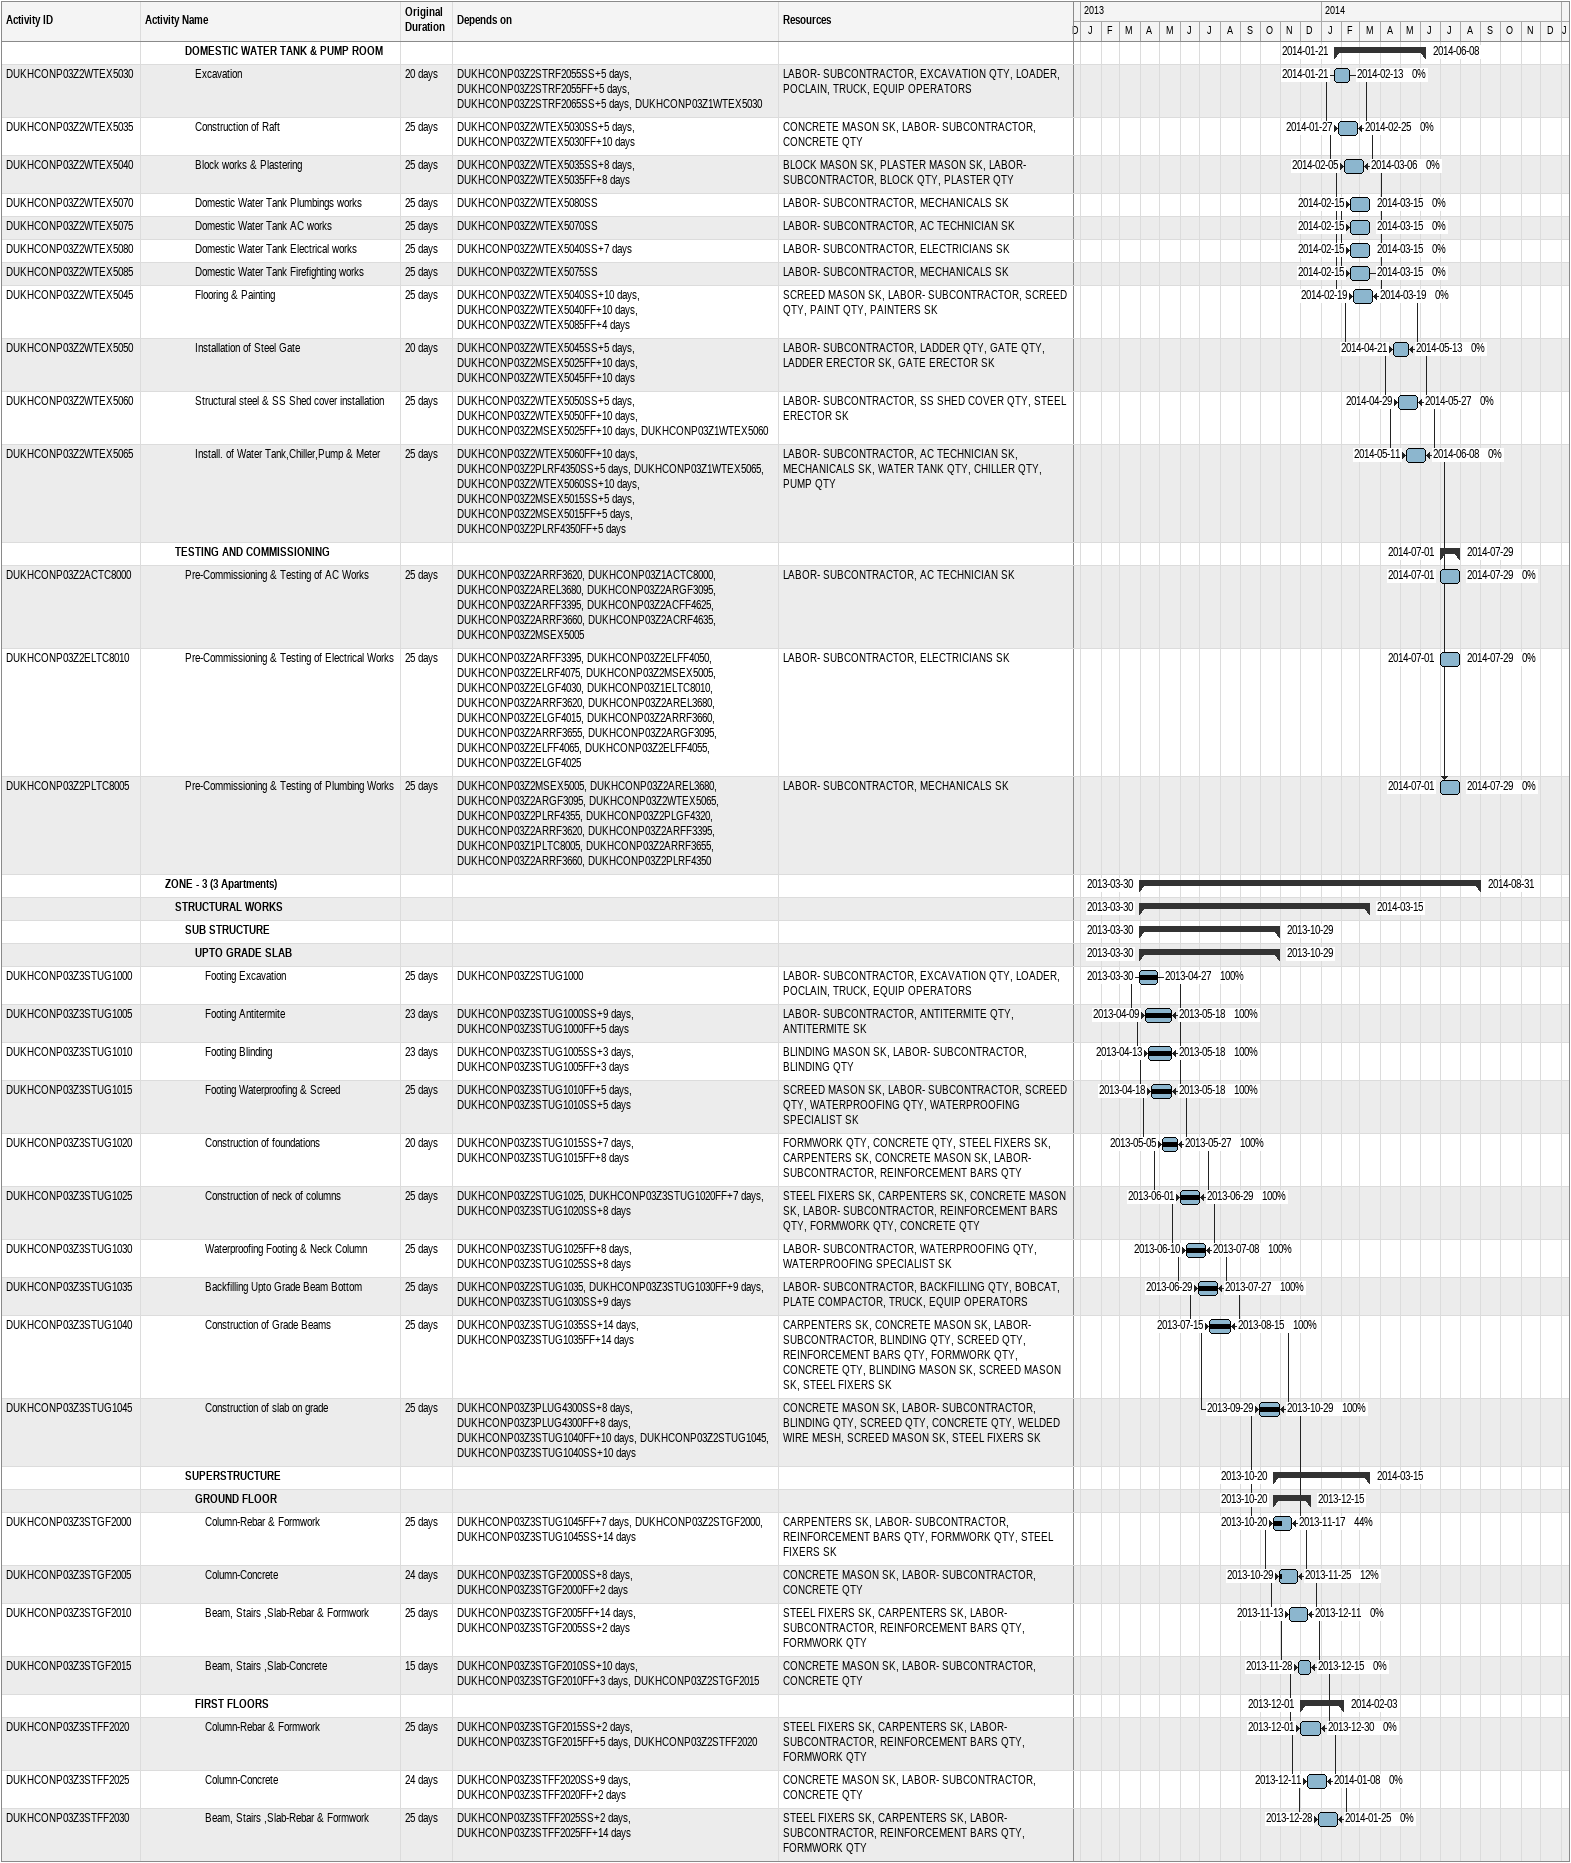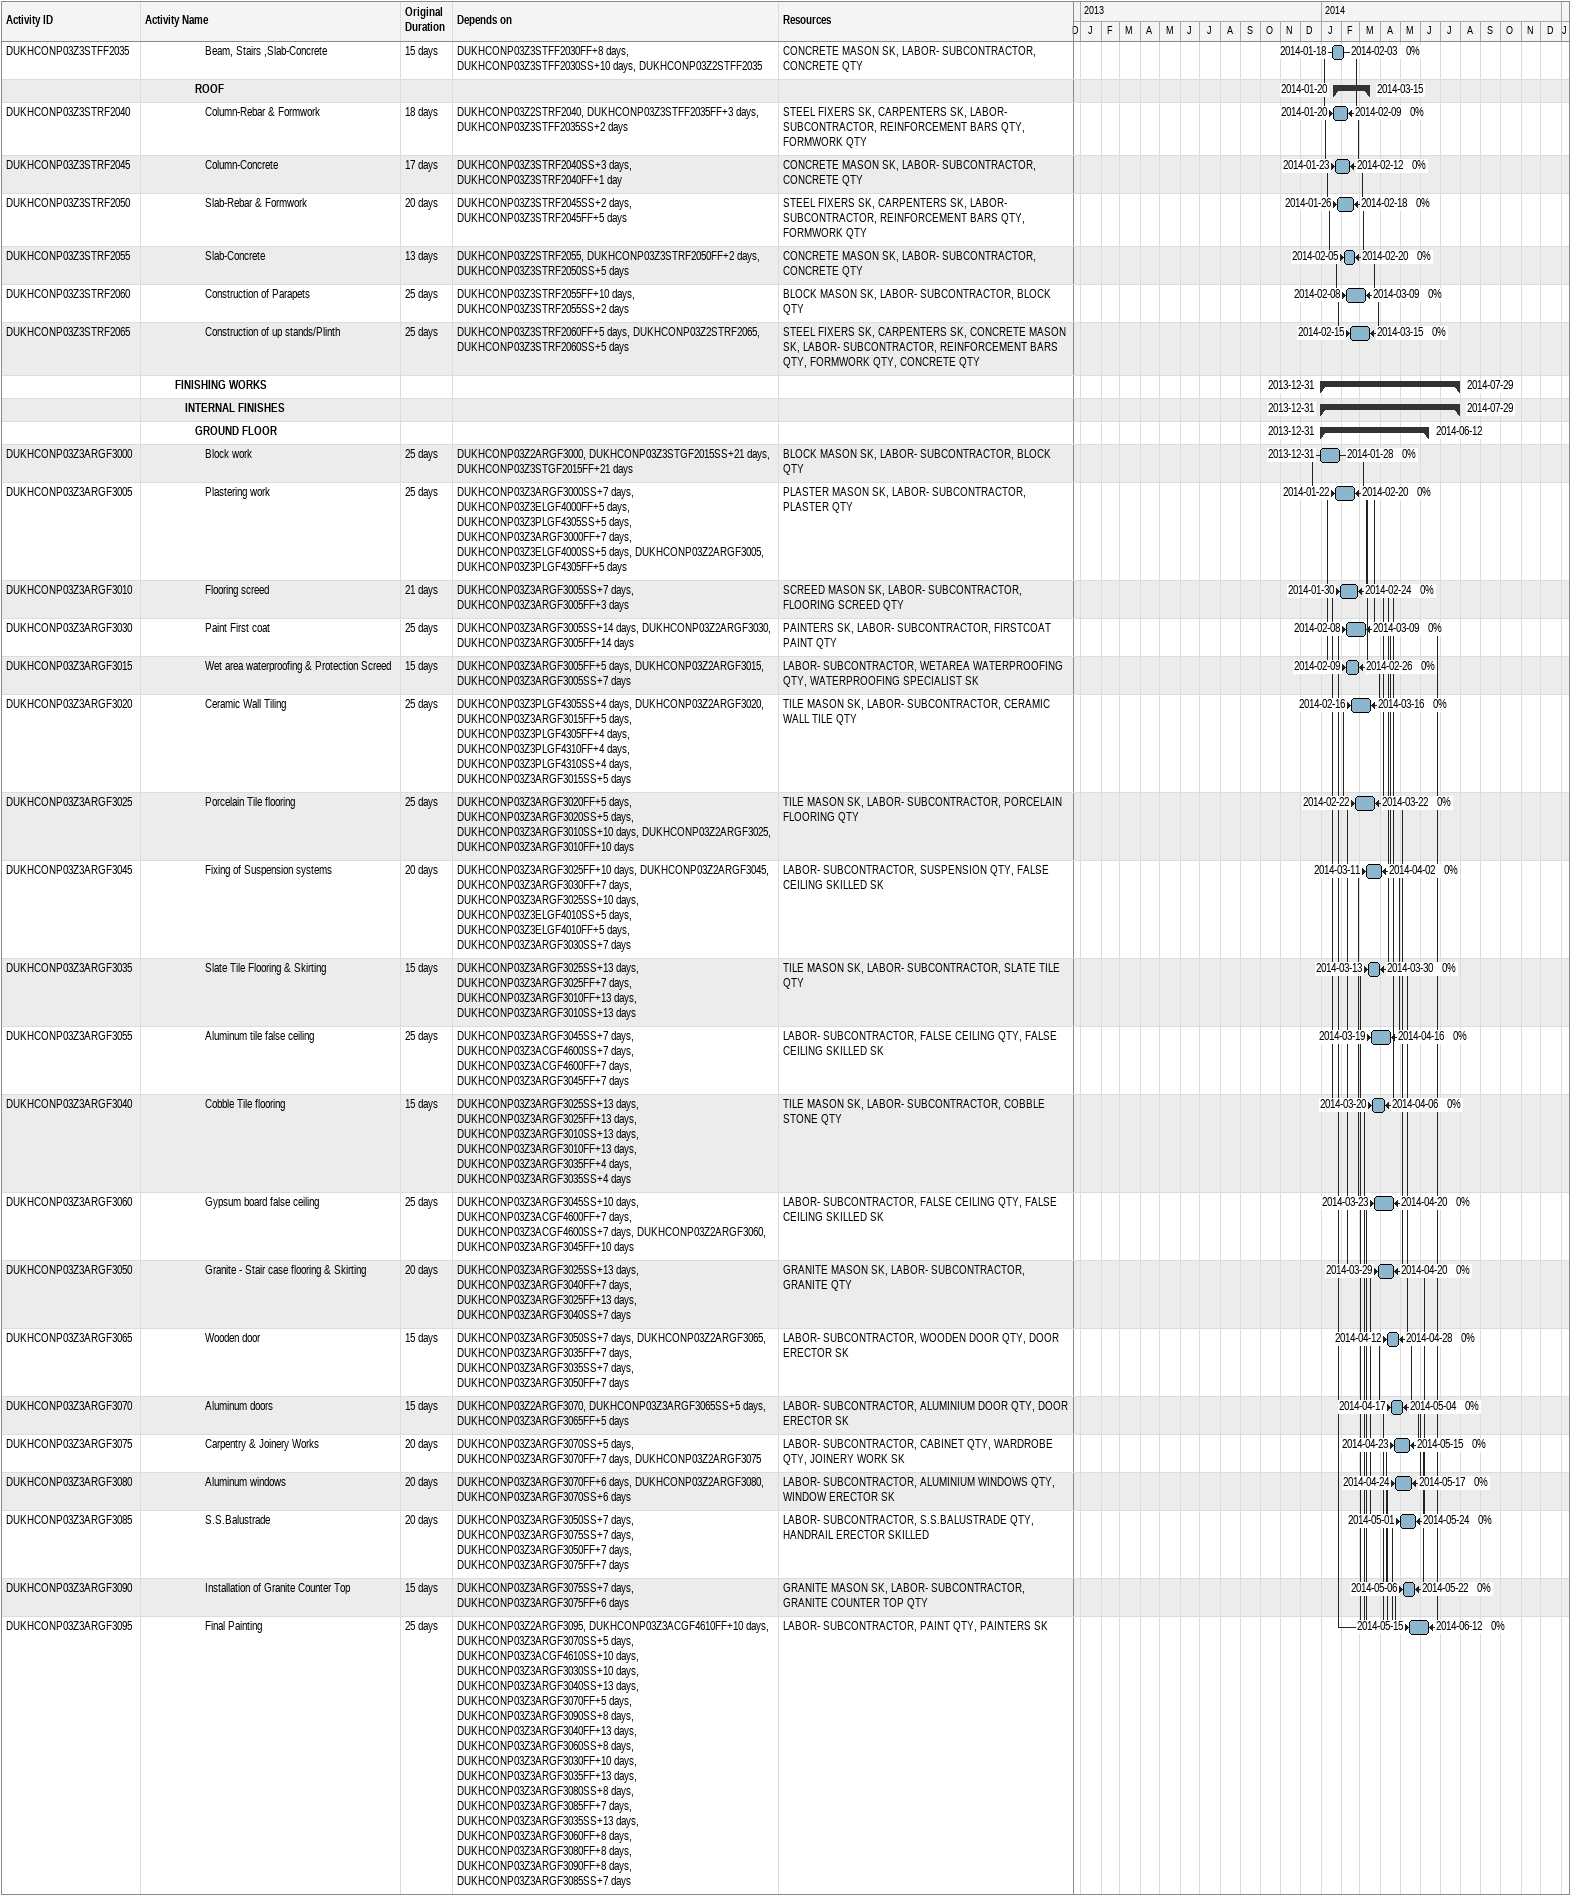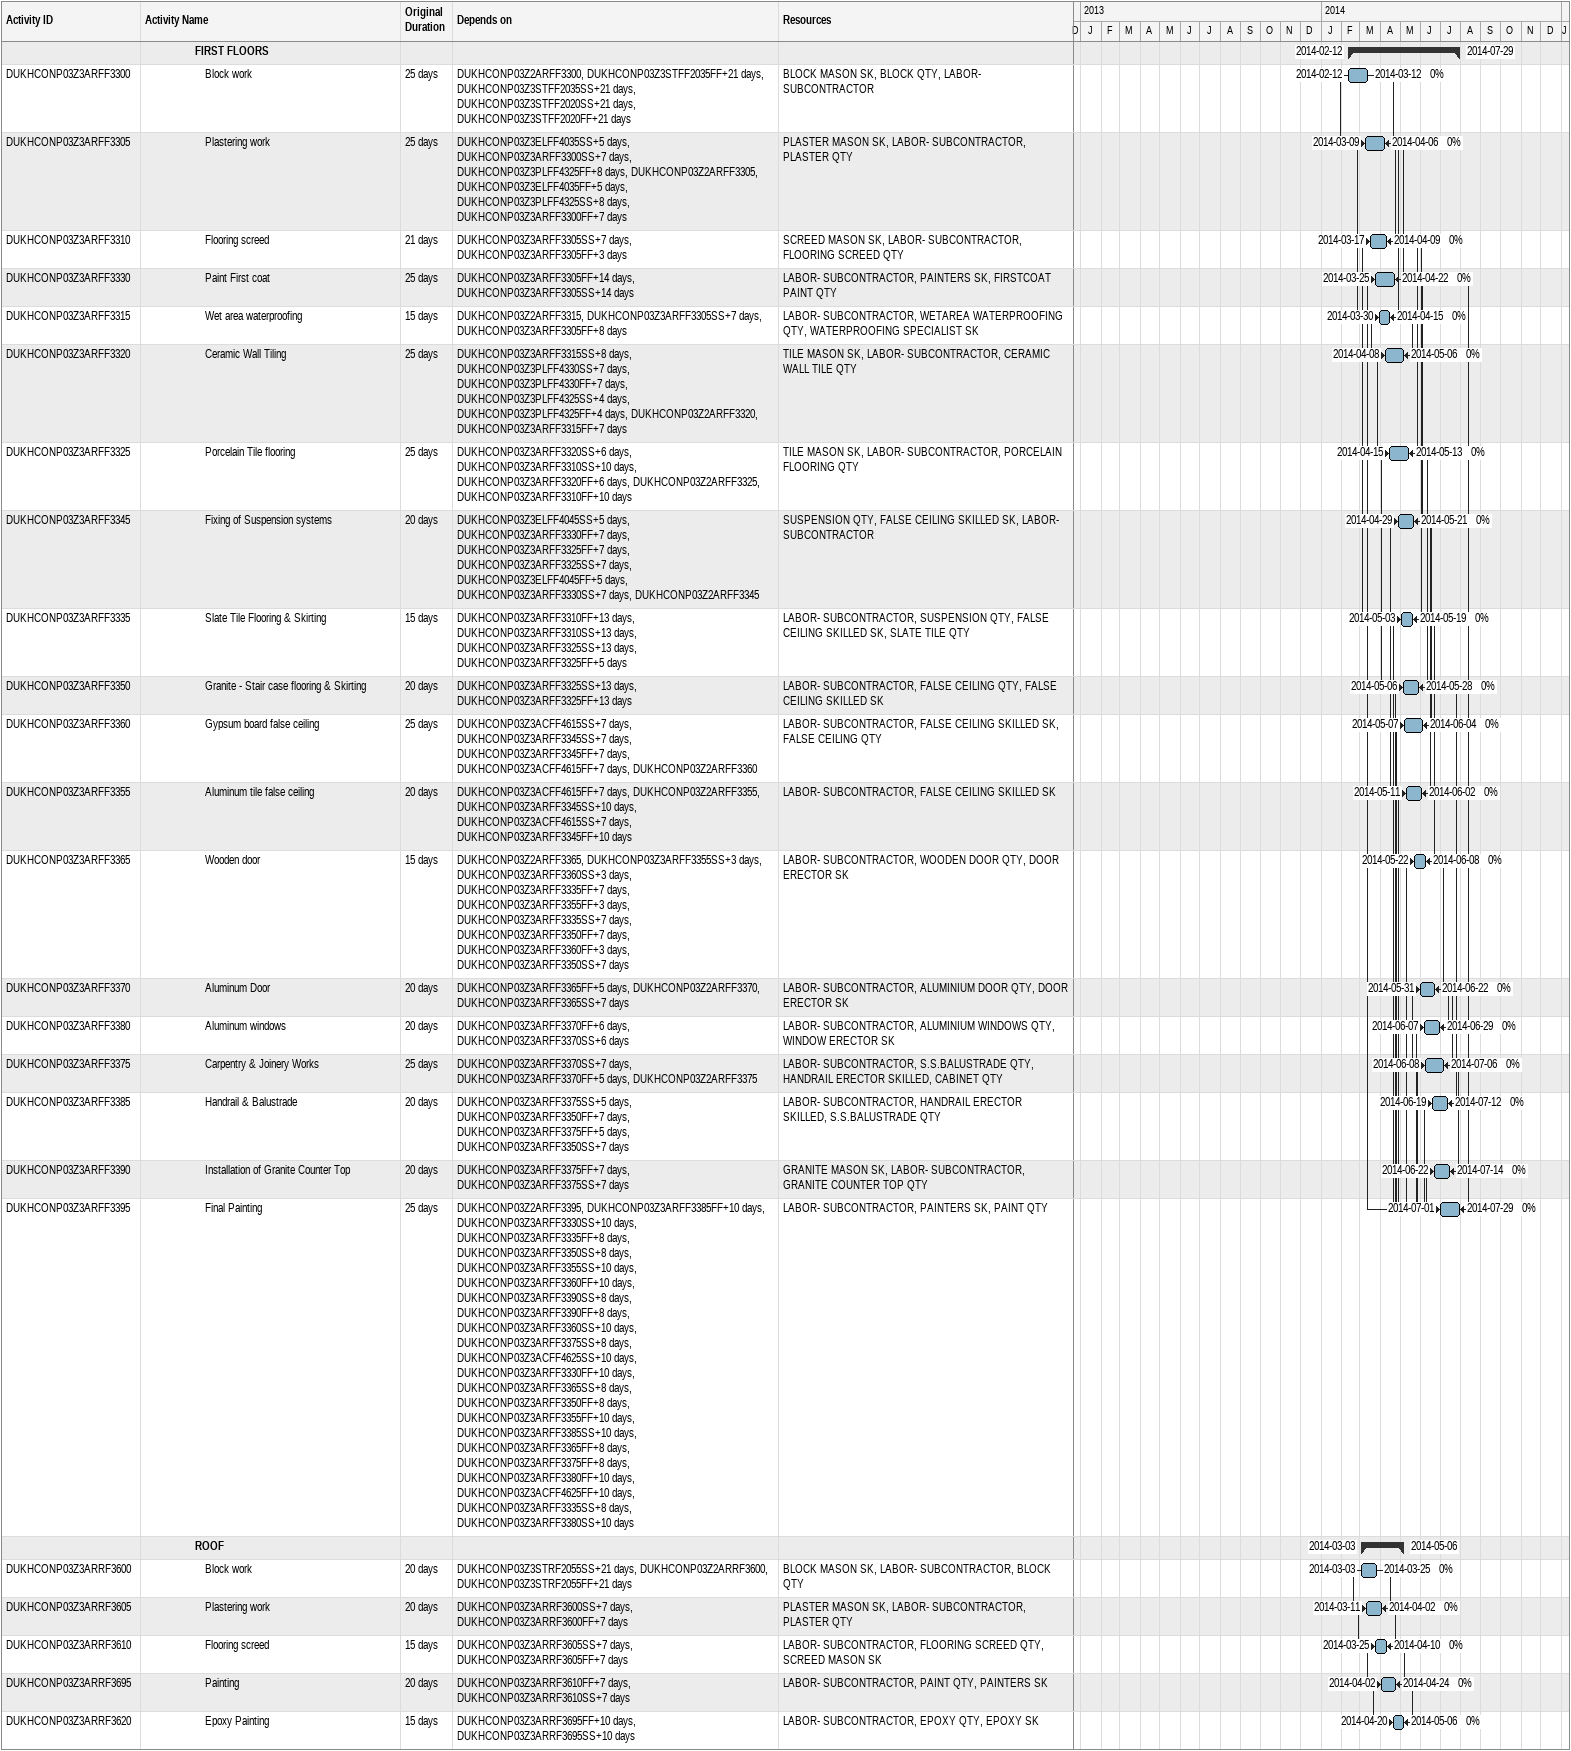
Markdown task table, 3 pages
| ID | Level | Task | Original duration | Start | Finish | Predecessors | Resources | % complete |
|---|---|---|---|---|---|---|---|---|
|  | 5 | **DOMESTIC WATER TANK & PUMP ROOM** |  | 2014-01-21 | 2014-06-08 |  |  |  |
| DUKHCONP03Z2WTEX5030 | 6 | Excavation | 20d | 2014-01-21 | 2014-02-13 | DUKHCONP03Z2STRF2055SS+5d, DUKHCONP03Z2STRF2055FF+5d, DUKHCONP03Z2STRF2065SS+5d, DUKHCONP03Z1WTEX5030 | LABOR- SUBCONTRACTOR, EXCAVATION QTY, LOADER, POCLAIN, TRUCK, EQUIP OPERATORS | 0 |
| DUKHCONP03Z2WTEX5035 | 6 | Construction of Raft | 25d | 2014-01-27 | 2014-02-25 | DUKHCONP03Z2WTEX5030SS+5d, DUKHCONP03Z2WTEX5030FF+10d | CONCRETE MASON SK, LABOR- SUBCONTRACTOR, CONCRETE QTY | 0 |
| DUKHCONP03Z2WTEX5040 | 6 | Block works & Plastering | 25d | 2014-02-05 | 2014-03-06 | DUKHCONP03Z2WTEX5035SS+8d, DUKHCONP03Z2WTEX5035FF+8d | BLOCK MASON SK, PLASTER MASON SK, LABOR- SUBCONTRACTOR, BLOCK QTY, PLASTER QTY | 0 |
| DUKHCONP03Z2WTEX5070 | 6 | Domestic Water Tank Plumbings works | 25d | 2014-02-15 | 2014-03-15 | DUKHCONP03Z2WTEX5080SS | LABOR- SUBCONTRACTOR, MECHANICALS SK | 0 |
| DUKHCONP03Z2WTEX5075 | 6 | Domestic Water Tank AC works | 25d | 2014-02-15 | 2014-03-15 | DUKHCONP03Z2WTEX5070SS | LABOR- SUBCONTRACTOR, AC TECHNICIAN SK | 0 |
| DUKHCONP03Z2WTEX5080 | 6 | Domestic Water Tank Electrical works | 25d | 2014-02-15 | 2014-03-15 | DUKHCONP03Z2WTEX5040SS+7d | LABOR- SUBCONTRACTOR, ELECTRICIANS SK | 0 |
| DUKHCONP03Z2WTEX5085 | 6 | Domestic Water Tank Firefighting works | 25d | 2014-02-15 | 2014-03-15 | DUKHCONP03Z2WTEX5075SS | LABOR- SUBCONTRACTOR, MECHANICALS SK | 0 |
| DUKHCONP03Z2WTEX5045 | 6 | Flooring & Painting | 25d | 2014-02-19 | 2014-03-19 | DUKHCONP03Z2WTEX5040SS+10d, DUKHCONP03Z2WTEX5040FF+10d, DUKHCONP03Z2WTEX5085FF+4d | SCREED MASON SK, LABOR- SUBCONTRACTOR, SCREED QTY, PAINT QTY, PAINTERS SK | 0 |
| DUKHCONP03Z2WTEX5050 | 6 | Installation of Steel Gate | 20d | 2014-04-21 | 2014-05-13 | DUKHCONP03Z2WTEX5045SS+5d, DUKHCONP03Z2MSEX5025FF+10d, DUKHCONP03Z2WTEX5045FF+10d | LABOR- SUBCONTRACTOR, LADDER QTY, GATE QTY, LADDER ERECTOR SK, GATE ERECTOR SK | 0 |
| DUKHCONP03Z2WTEX5060 | 6 | Structural steel & SS Shed cover installation | 25d | 2014-04-29 | 2014-05-27 | DUKHCONP03Z2WTEX5050SS+5d, DUKHCONP03Z2WTEX5050FF+10d, DUKHCONP03Z2MSEX5025FF+10d, DUKHCONP03Z1WTEX5060 | LABOR- SUBCONTRACTOR, SS SHED COVER QTY, STEEL ERECTOR SK | 0 |
| DUKHCONP03Z2WTEX5065 | 6 | Install. of Water Tank,Chiller,Pump & Meter | 25d | 2014-05-11 | 2014-06-08 | DUKHCONP03Z2WTEX5060FF+10d, DUKHCONP03Z2PLRF4350SS+5d, DUKHCONP03Z1WTEX5065, DUKHCONP03Z2WTEX5060SS+10d, DUKHCONP03Z2MSEX5015SS+5d, DUKHCONP03Z2MSEX5015FF+5d, DUKHCONP03Z2PLRF4350FF+5d | LABOR- SUBCONTRACTOR, AC TECHNICIAN SK, MECHANICALS SK, WATER TANK QTY, CHILLER QTY, PUMP QTY | 0 |
|  | 4 | **TESTING AND COMMISSIONING** |  | 2014-07-01 | 2014-07-29 |  |  |  |
| DUKHCONP03Z2ACTC8000 | 5 | Pre-Commissioning & Testing of AC Works | 25d | 2014-07-01 | 2014-07-29 | DUKHCONP03Z2ARRF3620, DUKHCONP03Z1ACTC8000, DUKHCONP03Z2AREL3680, DUKHCONP03Z2ARGF3095, DUKHCONP03Z2ARFF3395, DUKHCONP03Z2ACFF4625, DUKHCONP03Z2ARRF3660, DUKHCONP03Z2ACRF4635, DUKHCONP03Z2MSEX5005 | LABOR- SUBCONTRACTOR, AC TECHNICIAN SK | 0 |
| DUKHCONP03Z2ELTC8010 | 5 | Pre-Commissioning & Testing of Electrical Works | 25d | 2014-07-01 | 2014-07-29 | DUKHCONP03Z2ARFF3395, DUKHCONP03Z2ELFF4050, DUKHCONP03Z2ELRF4075, DUKHCONP03Z2MSEX5005, DUKHCONP03Z2ELGF4030, DUKHCONP03Z1ELTC8010, DUKHCONP03Z2ARRF3620, DUKHCONP03Z2AREL3680, DUKHCONP03Z2ELGF4015, DUKHCONP03Z2ARRF3660, DUKHCONP03Z2ARRF3655, DUKHCONP03Z2ARGF3095, DUKHCONP03Z2ELFF4065, DUKHCONP03Z2ELFF4055, DUKHCONP03Z2ELGF4025 | LABOR- SUBCONTRACTOR, ELECTRICIANS SK | 0 |
| DUKHCONP03Z2PLTC8005 | 5 | Pre-Commissioning & Testing of Plumbing Works | 25d | 2014-07-01 | 2014-07-29 | DUKHCONP03Z2MSEX5005, DUKHCONP03Z2AREL3680, DUKHCONP03Z2ARGF3095, DUKHCONP03Z2WTEX5065, DUKHCONP03Z2PLRF4355, DUKHCONP03Z2PLGF4320, DUKHCONP03Z2ARRF3620, DUKHCONP03Z2ARFF3395, DUKHCONP03Z1PLTC8005, DUKHCONP03Z2ARRF3655, DUKHCONP03Z2ARRF3660, DUKHCONP03Z2PLRF4350 | LABOR- SUBCONTRACTOR, MECHANICALS SK | 0 |
|  | 3 | **ZONE - 3 (3 Apartments)** |  | 2013-03-30 | 2014-08-31 |  |  |  |
|  | 4 | **STRUCTURAL WORKS** |  | 2013-03-30 | 2014-03-15 |  |  |  |
|  | 5 | **SUB STRUCTURE** |  | 2013-03-30 | 2013-10-29 |  |  |  |
|  | 6 | **UPTO GRADE SLAB** |  | 2013-03-30 | 2013-10-29 |  |  |  |
| DUKHCONP03Z3STUG1000 | 7 | Footing Excavation | 25d | 2013-03-30 | 2013-04-27 | DUKHCONP03Z2STUG1000 | LABOR- SUBCONTRACTOR, EXCAVATION QTY, LOADER, POCLAIN, TRUCK, EQUIP OPERATORS | 100 |
| DUKHCONP03Z3STUG1005 | 7 | Footing Antitermite | 23d | 2013-04-09 | 2013-05-18 | DUKHCONP03Z3STUG1000SS+9d, DUKHCONP03Z3STUG1000FF+5d | LABOR- SUBCONTRACTOR, ANTITERMITE QTY, ANTITERMITE SK | 100 |
| DUKHCONP03Z3STUG1010 | 7 | Footing Blinding | 23d | 2013-04-13 | 2013-05-18 | DUKHCONP03Z3STUG1005SS+3d, DUKHCONP03Z3STUG1005FF+3d | BLINDING MASON SK, LABOR- SUBCONTRACTOR, BLINDING QTY | 100 |
| DUKHCONP03Z3STUG1015 | 7 | Footing Waterproofing & Screed | 25d | 2013-04-18 | 2013-05-18 | DUKHCONP03Z3STUG1010FF+5d, DUKHCONP03Z3STUG1010SS+5d | SCREED MASON SK, LABOR- SUBCONTRACTOR, SCREED QTY, WATERPROOFING QTY, WATERPROOFING SPECIALIST SK | 100 |
| DUKHCONP03Z3STUG1020 | 7 | Construction of foundations | 20d | 2013-05-05 | 2013-05-27 | DUKHCONP03Z3STUG1015SS+7d, DUKHCONP03Z3STUG1015FF+8d | FORMWORK QTY, CONCRETE QTY, STEEL FIXERS SK, CARPENTERS SK, CONCRETE MASON SK, LABOR- SUBCONTRACTOR, REINFORCEMENT BARS QTY | 100 |
| DUKHCONP03Z3STUG1025 | 7 | Construction of neck of columns | 25d | 2013-06-01 | 2013-06-29 | DUKHCONP03Z2STUG1025, DUKHCONP03Z3STUG1020FF+7d, DUKHCONP03Z3STUG1020SS+8d | STEEL FIXERS SK, CARPENTERS SK, CONCRETE MASON SK, LABOR- SUBCONTRACTOR, REINFORCEMENT BARS QTY, FORMWORK QTY, CONCRETE QTY | 100 |
| DUKHCONP03Z3STUG1030 | 7 | Waterproofing Footing & Neck Column | 25d | 2013-06-10 | 2013-07-08 | DUKHCONP03Z3STUG1025FF+8d, DUKHCONP03Z3STUG1025SS+8d | LABOR- SUBCONTRACTOR, WATERPROOFING QTY, WATERPROOFING SPECIALIST SK | 100 |
| DUKHCONP03Z3STUG1035 | 7 | Backfilling Upto Grade Beam Bottom | 25d | 2013-06-29 | 2013-07-27 | DUKHCONP03Z2STUG1035, DUKHCONP03Z3STUG1030FF+9d, DUKHCONP03Z3STUG1030SS+9d | LABOR- SUBCONTRACTOR, BACKFILLING QTY, BOBCAT, PLATE COMPACTOR, TRUCK, EQUIP OPERATORS | 100 |
| DUKHCONP03Z3STUG1040 | 7 | Construction of Grade Beams | 25d | 2013-07-15 | 2013-08-15 | DUKHCONP03Z3STUG1035SS+14d, DUKHCONP03Z3STUG1035FF+14d | CARPENTERS SK, CONCRETE MASON SK, LABOR- SUBCONTRACTOR, BLINDING QTY, SCREED QTY, REINFORCEMENT BARS QTY, FORMWORK QTY, CONCRETE QTY, BLINDING MASON SK, SCREED MASON SK, STEEL FIXERS SK | 100 |
| DUKHCONP03Z3STUG1045 | 7 | Construction of slab on grade | 25d | 2013-09-29 | 2013-10-29 | DUKHCONP03Z3PLUG4300SS+8d, DUKHCONP03Z3PLUG4300FF+8d, DUKHCONP03Z3STUG1040FF+10d, DUKHCONP03Z2STUG1045, DUKHCONP03Z3STUG1040SS+10d | CONCRETE MASON SK, LABOR- SUBCONTRACTOR, BLINDING QTY, SCREED QTY, CONCRETE QTY, WELDED WIRE MESH, SCREED MASON SK, STEEL FIXERS SK | 100 |
|  | 5 | **SUPERSTRUCTURE** |  | 2013-10-20 | 2014-03-15 |  |  |  |
|  | 6 | **GROUND FLOOR** |  | 2013-10-20 | 2013-12-15 |  |  |  |
| DUKHCONP03Z3STGF2000 | 7 | Column-Rebar & Formwork | 25d | 2013-10-20 | 2013-11-17 | DUKHCONP03Z3STUG1045FF+7d, DUKHCONP03Z2STGF2000, DUKHCONP03Z3STUG1045SS+14d | CARPENTERS SK, LABOR- SUBCONTRACTOR, REINFORCEMENT BARS QTY, FORMWORK QTY, STEEL FIXERS SK | 44 |
| DUKHCONP03Z3STGF2005 | 7 | Column-Concrete | 24d | 2013-10-29 | 2013-11-25 | DUKHCONP03Z3STGF2000SS+8d, DUKHCONP03Z3STGF2000FF+2d | CONCRETE MASON SK, LABOR- SUBCONTRACTOR, CONCRETE QTY | 12 |
| DUKHCONP03Z3STGF2010 | 7 | Beam, Stairs ,Slab-Rebar & Formwork | 25d | 2013-11-13 | 2013-12-11 | DUKHCONP03Z3STGF2005FF+14d, DUKHCONP03Z3STGF2005SS+2d | STEEL FIXERS SK, CARPENTERS SK, LABOR- SUBCONTRACTOR, REINFORCEMENT BARS QTY, FORMWORK QTY | 0 |
| DUKHCONP03Z3STGF2015 | 7 | Beam, Stairs ,Slab-Concrete | 15d | 2013-11-28 | 2013-12-15 | DUKHCONP03Z3STGF2010SS+10d, DUKHCONP03Z3STGF2010FF+3d, DUKHCONP03Z2STGF2015 | CONCRETE MASON SK, LABOR- SUBCONTRACTOR, CONCRETE QTY | 0 |
|  | 6 | **FIRST FLOORS** |  | 2013-12-01 | 2014-02-03 |  |  |  |
| DUKHCONP03Z3STFF2020 | 7 | Column-Rebar & Formwork | 25d | 2013-12-01 | 2013-12-30 | DUKHCONP03Z3STGF2015SS+2d, DUKHCONP03Z3STGF2015FF+5d, DUKHCONP03Z2STFF2020 | STEEL FIXERS SK, CARPENTERS SK, LABOR- SUBCONTRACTOR, REINFORCEMENT BARS QTY, FORMWORK QTY | 0 |
| DUKHCONP03Z3STFF2025 | 7 | Column-Concrete | 24d | 2013-12-11 | 2014-01-08 | DUKHCONP03Z3STFF2020SS+9d, DUKHCONP03Z3STFF2020FF+2d | CONCRETE MASON SK, LABOR- SUBCONTRACTOR, CONCRETE QTY | 0 |
| DUKHCONP03Z3STFF2030 | 7 | Beam, Stairs ,Slab-Rebar & Formwork | 25d | 2013-12-28 | 2014-01-25 | DUKHCONP03Z3STFF2025SS+2d, DUKHCONP03Z3STFF2025FF+14d | STEEL FIXERS SK, CARPENTERS SK, LABOR- SUBCONTRACTOR, REINFORCEMENT BARS QTY, FORMWORK QTY | 0 |
| DUKHCONP03Z3STFF2035 | 7 | Beam, Stairs ,Slab-Concrete | 15d | 2014-01-18 | 2014-02-03 | DUKHCONP03Z3STFF2030FF+8d, DUKHCONP03Z3STFF2030SS+10d, DUKHCONP03Z2STFF2035 | CONCRETE MASON SK, LABOR- SUBCONTRACTOR, CONCRETE QTY | 0 |
|  | 6 | **ROOF** |  | 2014-01-20 | 2014-03-15 |  |  |  |
| DUKHCONP03Z3STRF2040 | 7 | Column-Rebar & Formwork | 18d | 2014-01-20 | 2014-02-09 | DUKHCONP03Z2STRF2040, DUKHCONP03Z3STFF2035FF+3d, DUKHCONP03Z3STFF2035SS+2d | STEEL FIXERS SK, CARPENTERS SK, LABOR- SUBCONTRACTOR, REINFORCEMENT BARS QTY, FORMWORK QTY | 0 |
| DUKHCONP03Z3STRF2045 | 7 | Column-Concrete | 17d | 2014-01-23 | 2014-02-12 | DUKHCONP03Z3STRF2040SS+3d, DUKHCONP03Z3STRF2040FF+1d | CONCRETE MASON SK, LABOR- SUBCONTRACTOR, CONCRETE QTY | 0 |
| DUKHCONP03Z3STRF2050 | 7 | Slab-Rebar & Formwork | 20d | 2014-01-26 | 2014-02-18 | DUKHCONP03Z3STRF2045SS+2d, DUKHCONP03Z3STRF2045FF+5d | STEEL FIXERS SK, CARPENTERS SK, LABOR- SUBCONTRACTOR, REINFORCEMENT BARS QTY, FORMWORK QTY | 0 |
| DUKHCONP03Z3STRF2055 | 7 | Slab-Concrete | 13d | 2014-02-05 | 2014-02-20 | DUKHCONP03Z2STRF2055, DUKHCONP03Z3STRF2050FF+2d, DUKHCONP03Z3STRF2050SS+5d | CONCRETE MASON SK, LABOR- SUBCONTRACTOR, CONCRETE QTY | 0 |
| DUKHCONP03Z3STRF2060 | 7 | Construction of Parapets | 25d | 2014-02-08 | 2014-03-09 | DUKHCONP03Z3STRF2055FF+10d, DUKHCONP03Z3STRF2055SS+2d | BLOCK MASON SK, LABOR- SUBCONTRACTOR, BLOCK QTY | 0 |
| DUKHCONP03Z3STRF2065 | 7 | Construction of up stands/Plinth | 25d | 2014-02-15 | 2014-03-15 | DUKHCONP03Z3STRF2060FF+5d, DUKHCONP03Z2STRF2065, DUKHCONP03Z3STRF2060SS+5d | STEEL FIXERS SK, CARPENTERS SK, CONCRETE MASON SK, LABOR- SUBCONTRACTOR, REINFORCEMENT BARS QTY, FORMWORK QTY, CONCRETE QTY | 0 |
|  | 4 | **FINISHING WORKS** |  | 2013-12-31 | 2014-07-29 |  |  |  |
|  | 5 | **INTERNAL FINISHES** |  | 2013-12-31 | 2014-07-29 |  |  |  |
|  | 6 | **GROUND FLOOR** |  | 2013-12-31 | 2014-06-12 |  |  |  |
| DUKHCONP03Z3ARGF3000 | 7 | Block work | 25d | 2013-12-31 | 2014-01-28 | DUKHCONP03Z2ARGF3000, DUKHCONP03Z3STGF2015SS+21d, DUKHCONP03Z3STGF2015FF+21d | BLOCK MASON SK, LABOR- SUBCONTRACTOR, BLOCK QTY | 0 |
| DUKHCONP03Z3ARGF3005 | 7 | Plastering work | 25d | 2014-01-22 | 2014-02-20 | DUKHCONP03Z3ARGF3000SS+7d, DUKHCONP03Z3ELGF4000FF+5d, DUKHCONP03Z3PLGF4305SS+5d, DUKHCONP03Z3ARGF3000FF+7d, DUKHCONP03Z3ELGF4000SS+5d, DUKHCONP03Z2ARGF3005, DUKHCONP03Z3PLGF4305FF+5d | PLASTER MASON SK, LABOR- SUBCONTRACTOR, PLASTER QTY | 0 |
| DUKHCONP03Z3ARGF3010 | 7 | Flooring screed | 21d | 2014-01-30 | 2014-02-24 | DUKHCONP03Z3ARGF3005SS+7d, DUKHCONP03Z3ARGF3005FF+3d | SCREED MASON SK, LABOR- SUBCONTRACTOR, FLOORING SCREED QTY | 0 |
| DUKHCONP03Z3ARGF3030 | 7 | Paint First coat | 25d | 2014-02-08 | 2014-03-09 | DUKHCONP03Z3ARGF3005SS+14d, DUKHCONP03Z2ARGF3030, DUKHCONP03Z3ARGF3005FF+14d | PAINTERS SK, LABOR- SUBCONTRACTOR, FIRSTCOAT PAINT QTY | 0 |
| DUKHCONP03Z3ARGF3015 | 7 | Wet area waterproofing & Protection Screed | 15d | 2014-02-09 | 2014-02-26 | DUKHCONP03Z3ARGF3005FF+5d, DUKHCONP03Z2ARGF3015, DUKHCONP03Z3ARGF3005SS+7d | LABOR- SUBCONTRACTOR, WETAREA WATERPROOFING QTY, WATERPROOFING SPECIALIST SK | 0 |
| DUKHCONP03Z3ARGF3020 | 7 | Ceramic Wall Tiling | 25d | 2014-02-16 | 2014-03-16 | DUKHCONP03Z3PLGF4305SS+4d, DUKHCONP03Z2ARGF3020, DUKHCONP03Z3ARGF3015FF+5d, DUKHCONP03Z3PLGF4305FF+4d, DUKHCONP03Z3PLGF4310FF+4d, DUKHCONP03Z3PLGF4310SS+4d, DUKHCONP03Z3ARGF3015SS+5d | TILE MASON SK, LABOR- SUBCONTRACTOR, CERAMIC WALL TILE QTY | 0 |
| DUKHCONP03Z3ARGF3025 | 7 | Porcelain Tile flooring | 25d | 2014-02-22 | 2014-03-22 | DUKHCONP03Z3ARGF3020FF+5d, DUKHCONP03Z3ARGF3020SS+5d, DUKHCONP03Z3ARGF3010SS+10d, DUKHCONP03Z2ARGF3025, DUKHCONP03Z3ARGF3010FF+10d | TILE MASON SK, LABOR- SUBCONTRACTOR, PORCELAIN FLOORING QTY | 0 |
| DUKHCONP03Z3ARGF3045 | 7 | Fixing of Suspension systems | 20d | 2014-03-11 | 2014-04-02 | DUKHCONP03Z3ARGF3025FF+10d, DUKHCONP03Z2ARGF3045, DUKHCONP03Z3ARGF3030FF+7d, DUKHCONP03Z3ARGF3025SS+10d, DUKHCONP03Z3ELGF4010SS+5d, DUKHCONP03Z3ELGF4010FF+5d, DUKHCONP03Z3ARGF3030SS+7d | LABOR- SUBCONTRACTOR, SUSPENSION QTY, FALSE CEILING SKILLED SK | 0 |
| DUKHCONP03Z3ARGF3035 | 7 | Slate Tile Flooring & Skirting | 15d | 2014-03-13 | 2014-03-30 | DUKHCONP03Z3ARGF3025SS+13d, DUKHCONP03Z3ARGF3025FF+7d, DUKHCONP03Z3ARGF3010FF+13d, DUKHCONP03Z3ARGF3010SS+13d | TILE MASON SK, LABOR- SUBCONTRACTOR, SLATE TILE QTY | 0 |
| DUKHCONP03Z3ARGF3055 | 7 | Aluminum tile false ceiling | 25d | 2014-03-19 | 2014-04-16 | DUKHCONP03Z3ARGF3045SS+7d, DUKHCONP03Z3ACGF4600SS+7d, DUKHCONP03Z3ACGF4600FF+7d, DUKHCONP03Z3ARGF3045FF+7d | LABOR- SUBCONTRACTOR, FALSE CEILING QTY, FALSE CEILING SKILLED SK | 0 |
| DUKHCONP03Z3ARGF3040 | 7 | Cobble Tile flooring | 15d | 2014-03-20 | 2014-04-06 | DUKHCONP03Z3ARGF3025SS+13d, DUKHCONP03Z3ARGF3025FF+13d, DUKHCONP03Z3ARGF3010SS+13d, DUKHCONP03Z3ARGF3010FF+13d, DUKHCONP03Z3ARGF3035FF+4d, DUKHCONP03Z3ARGF3035SS+4d | TILE MASON SK, LABOR- SUBCONTRACTOR, COBBLE STONE QTY | 0 |
| DUKHCONP03Z3ARGF3060 | 7 | Gypsum board false ceiling | 25d | 2014-03-23 | 2014-04-20 | DUKHCONP03Z3ARGF3045SS+10d, DUKHCONP03Z3ACGF4600FF+7d, DUKHCONP03Z3ACGF4600SS+7d, DUKHCONP03Z2ARGF3060, DUKHCONP03Z3ARGF3045FF+10d | LABOR- SUBCONTRACTOR, FALSE CEILING QTY, FALSE CEILING SKILLED SK | 0 |
| DUKHCONP03Z3ARGF3050 | 7 | Granite - Stair case flooring & Skirting | 20d | 2014-03-29 | 2014-04-20 | DUKHCONP03Z3ARGF3025SS+13d, DUKHCONP03Z3ARGF3040FF+7d, DUKHCONP03Z3ARGF3025FF+13d, DUKHCONP03Z3ARGF3040SS+7d | GRANITE MASON SK, LABOR- SUBCONTRACTOR, GRANITE QTY | 0 |
| DUKHCONP03Z3ARGF3065 | 7 | Wooden door | 15d | 2014-04-12 | 2014-04-28 | DUKHCONP03Z3ARGF3050SS+7d, DUKHCONP03Z2ARGF3065, DUKHCONP03Z3ARGF3035FF+7d, DUKHCONP03Z3ARGF3035SS+7d, DUKHCONP03Z3ARGF3050FF+7d | LABOR- SUBCONTRACTOR, WOODEN DOOR QTY, DOOR ERECTOR SK | 0 |
| DUKHCONP03Z3ARGF3070 | 7 | Aluminum doors | 15d | 2014-04-17 | 2014-05-04 | DUKHCONP03Z2ARGF3070, DUKHCONP03Z3ARGF3065SS+5d, DUKHCONP03Z3ARGF3065FF+5d | LABOR- SUBCONTRACTOR, ALUMINIUM DOOR QTY, DOOR ERECTOR SK | 0 |
| DUKHCONP03Z3ARGF3075 | 7 | Carpentry & Joinery Works | 20d | 2014-04-23 | 2014-05-15 | DUKHCONP03Z3ARGF3070SS+5d, DUKHCONP03Z3ARGF3070FF+7d, DUKHCONP03Z2ARGF3075 | LABOR- SUBCONTRACTOR, CABINET QTY, WARDROBE QTY, JOINERY WORK SK | 0 |
| DUKHCONP03Z3ARGF3080 | 7 | Aluminum windows | 20d | 2014-04-24 | 2014-05-17 | DUKHCONP03Z3ARGF3070FF+6d, DUKHCONP03Z2ARGF3080, DUKHCONP03Z3ARGF3070SS+6d | LABOR- SUBCONTRACTOR, ALUMINIUM WINDOWS QTY, WINDOW ERECTOR SK | 0 |
| DUKHCONP03Z3ARGF3085 | 7 | S.S.Balustrade | 20d | 2014-05-01 | 2014-05-24 | DUKHCONP03Z3ARGF3050SS+7d, DUKHCONP03Z3ARGF3075SS+7d, DUKHCONP03Z3ARGF3050FF+7d, DUKHCONP03Z3ARGF3075FF+7d | LABOR- SUBCONTRACTOR, S.S.BALUSTRADE QTY, HANDRAIL ERECTOR SKILLED | 0 |
| DUKHCONP03Z3ARGF3090 | 7 | Installation of Granite Counter Top | 15d | 2014-05-06 | 2014-05-22 | DUKHCONP03Z3ARGF3075SS+7d, DUKHCONP03Z3ARGF3075FF+6d | GRANITE MASON SK, LABOR- SUBCONTRACTOR, GRANITE COUNTER TOP QTY | 0 |
| DUKHCONP03Z3ARGF3095 | 7 | Final Painting | 25d | 2014-05-15 | 2014-06-12 | DUKHCONP03Z2ARGF3095, DUKHCONP03Z3ACGF4610FF+10d, DUKHCONP03Z3ARGF3070SS+5d, DUKHCONP03Z3ACGF4610SS+10d, DUKHCONP03Z3ARGF3030SS+10d, DUKHCONP03Z3ARGF3040SS+13d, DUKHCONP03Z3ARGF3070FF+5d, DUKHCONP03Z3ARGF3090SS+8d, DUKHCONP03Z3ARGF3040FF+13d, DUKHCONP03Z3ARGF3060SS+8d, DUKHCONP03Z3ARGF3030FF+10d, DUKHCONP03Z3ARGF3035FF+13d, DUKHCONP03Z3ARGF3080SS+8d, DUKHCONP03Z3ARGF3085FF+7d, DUKHCONP03Z3ARGF3035SS+13d, DUKHCONP03Z3ARGF3060FF+8d, DUKHCONP03Z3ARGF3080FF+8d, DUKHCONP03Z3ARGF3090FF+8d, DUKHCONP03Z3ARGF3085SS+7d | LABOR- SUBCONTRACTOR, PAINT QTY, PAINTERS SK | 0 |
|  | 6 | **FIRST FLOORS** |  | 2014-02-12 | 2014-07-29 |  |  |  |
| DUKHCONP03Z3ARFF3300 | 7 | Block work | 25d | 2014-02-12 | 2014-03-12 | DUKHCONP03Z2ARFF3300, DUKHCONP03Z3STFF2035FF+21d, DUKHCONP03Z3STFF2035SS+21d, DUKHCONP03Z3STFF2020SS+21d, DUKHCONP03Z3STFF2020FF+21d | BLOCK MASON SK, BLOCK QTY, LABOR- SUBCONTRACTOR | 0 |
| DUKHCONP03Z3ARFF3305 | 7 | Plastering work | 25d | 2014-03-09 | 2014-04-06 | DUKHCONP03Z3ELFF4035SS+5d, DUKHCONP03Z3ARFF3300SS+7d, DUKHCONP03Z3PLFF4325FF+8d, DUKHCONP03Z2ARFF3305, DUKHCONP03Z3ELFF4035FF+5d, DUKHCONP03Z3PLFF4325SS+8d, DUKHCONP03Z3ARFF3300FF+7d | PLASTER MASON SK, LABOR- SUBCONTRACTOR, PLASTER QTY | 0 |
| DUKHCONP03Z3ARFF3310 | 7 | Flooring screed | 21d | 2014-03-17 | 2014-04-09 | DUKHCONP03Z3ARFF3305SS+7d, DUKHCONP03Z3ARFF3305FF+3d | SCREED MASON SK, LABOR- SUBCONTRACTOR, FLOORING SCREED QTY | 0 |
| DUKHCONP03Z3ARFF3330 | 7 | Paint First coat | 25d | 2014-03-25 | 2014-04-22 | DUKHCONP03Z3ARFF3305FF+14d, DUKHCONP03Z3ARFF3305SS+14d | LABOR- SUBCONTRACTOR, PAINTERS SK, FIRSTCOAT PAINT QTY | 0 |
| DUKHCONP03Z3ARFF3315 | 7 | Wet area waterproofing | 15d | 2014-03-30 | 2014-04-15 | DUKHCONP03Z2ARFF3315, DUKHCONP03Z3ARFF3305SS+7d, DUKHCONP03Z3ARFF3305FF+8d | LABOR- SUBCONTRACTOR, WETAREA WATERPROOFING QTY, WATERPROOFING SPECIALIST SK | 0 |
| DUKHCONP03Z3ARFF3320 | 7 | Ceramic Wall Tiling | 25d | 2014-04-08 | 2014-05-06 | DUKHCONP03Z3ARFF3315SS+8d, DUKHCONP03Z3PLFF4330SS+7d, DUKHCONP03Z3PLFF4330FF+7d, DUKHCONP03Z3PLFF4325SS+4d, DUKHCONP03Z3PLFF4325FF+4d, DUKHCONP03Z2ARFF3320, DUKHCONP03Z3ARFF3315FF+7d | TILE MASON SK, LABOR- SUBCONTRACTOR, CERAMIC WALL TILE QTY | 0 |
| DUKHCONP03Z3ARFF3325 | 7 | Porcelain Tile flooring | 25d | 2014-04-15 | 2014-05-13 | DUKHCONP03Z3ARFF3320SS+6d, DUKHCONP03Z3ARFF3310SS+10d, DUKHCONP03Z3ARFF3320FF+6d, DUKHCONP03Z2ARFF3325, DUKHCONP03Z3ARFF3310FF+10d | TILE MASON SK, LABOR- SUBCONTRACTOR, PORCELAIN FLOORING QTY | 0 |
| DUKHCONP03Z3ARFF3345 | 7 | Fixing of Suspension systems | 20d | 2014-04-29 | 2014-05-21 | DUKHCONP03Z3ELFF4045SS+5d, DUKHCONP03Z3ARFF3330FF+7d, DUKHCONP03Z3ARFF3325FF+7d, DUKHCONP03Z3ARFF3325SS+7d, DUKHCONP03Z3ELFF4045FF+5d, DUKHCONP03Z3ARFF3330SS+7d, DUKHCONP03Z2ARFF3345 | SUSPENSION QTY, FALSE CEILING SKILLED SK, LABOR- SUBCONTRACTOR | 0 |
| DUKHCONP03Z3ARFF3335 | 7 | Slate Tile Flooring & Skirting | 15d | 2014-05-03 | 2014-05-19 | DUKHCONP03Z3ARFF3310FF+13d, DUKHCONP03Z3ARFF3310SS+13d, DUKHCONP03Z3ARFF3325SS+13d, DUKHCONP03Z3ARFF3325FF+5d | LABOR- SUBCONTRACTOR, SUSPENSION QTY, FALSE CEILING SKILLED SK, SLATE TILE QTY | 0 |
| DUKHCONP03Z3ARFF3350 | 7 | Granite - Stair case flooring & Skirting | 20d | 2014-05-06 | 2014-05-28 | DUKHCONP03Z3ARFF3325SS+13d, DUKHCONP03Z3ARFF3325FF+13d | LABOR- SUBCONTRACTOR, FALSE CEILING QTY, FALSE CEILING SKILLED SK | 0 |
| DUKHCONP03Z3ARFF3360 | 7 | Gypsum board false ceiling | 25d | 2014-05-07 | 2014-06-04 | DUKHCONP03Z3ACFF4615SS+7d, DUKHCONP03Z3ARFF3345SS+7d, DUKHCONP03Z3ARFF3345FF+7d, DUKHCONP03Z3ACFF4615FF+7d, DUKHCONP03Z2ARFF3360 | LABOR- SUBCONTRACTOR, FALSE CEILING SKILLED SK, FALSE CEILING QTY | 0 |
| DUKHCONP03Z3ARFF3355 | 7 | Aluminum tile false ceiling | 20d | 2014-05-11 | 2014-06-02 | DUKHCONP03Z3ACFF4615FF+7d, DUKHCONP03Z2ARFF3355, DUKHCONP03Z3ARFF3345SS+10d, DUKHCONP03Z3ACFF4615SS+7d, DUKHCONP03Z3ARFF3345FF+10d | LABOR- SUBCONTRACTOR, FALSE CEILING SKILLED SK | 0 |
| DUKHCONP03Z3ARFF3365 | 7 | Wooden door | 15d | 2014-05-22 | 2014-06-08 | DUKHCONP03Z2ARFF3365, DUKHCONP03Z3ARFF3355SS+3d, DUKHCONP03Z3ARFF3360SS+3d, DUKHCONP03Z3ARFF3335FF+7d, DUKHCONP03Z3ARFF3355FF+3d, DUKHCONP03Z3ARFF3335SS+7d, DUKHCONP03Z3ARFF3350FF+7d, DUKHCONP03Z3ARFF3360FF+3d, DUKHCONP03Z3ARFF3350SS+7d | LABOR- SUBCONTRACTOR, WOODEN DOOR QTY, DOOR ERECTOR SK | 0 |
| DUKHCONP03Z3ARFF3370 | 7 | Aluminum Door | 20d | 2014-05-31 | 2014-06-22 | DUKHCONP03Z3ARFF3365FF+5d, DUKHCONP03Z2ARFF3370, DUKHCONP03Z3ARFF3365SS+7d | LABOR- SUBCONTRACTOR, ALUMINIUM DOOR QTY, DOOR ERECTOR SK | 0 |
| DUKHCONP03Z3ARFF3380 | 7 | Aluminum windows | 20d | 2014-06-07 | 2014-06-29 | DUKHCONP03Z3ARFF3370FF+6d, DUKHCONP03Z3ARFF3370SS+6d | LABOR- SUBCONTRACTOR, ALUMINIUM WINDOWS QTY, WINDOW ERECTOR SK | 0 |
| DUKHCONP03Z3ARFF3375 | 7 | Carpentry & Joinery Works | 25d | 2014-06-08 | 2014-07-06 | DUKHCONP03Z3ARFF3370SS+7d, DUKHCONP03Z3ARFF3370FF+5d, DUKHCONP03Z2ARFF3375 | LABOR- SUBCONTRACTOR, S.S.BALUSTRADE QTY, HANDRAIL ERECTOR SKILLED, CABINET QTY | 0 |
| DUKHCONP03Z3ARFF3385 | 7 | Handrail & Balustrade | 20d | 2014-06-19 | 2014-07-12 | DUKHCONP03Z3ARFF3375SS+5d, DUKHCONP03Z3ARFF3350FF+7d, DUKHCONP03Z3ARFF3375FF+5d, DUKHCONP03Z3ARFF3350SS+7d | LABOR- SUBCONTRACTOR, HANDRAIL ERECTOR SKILLED, S.S.BALUSTRADE QTY | 0 |
| DUKHCONP03Z3ARFF3390 | 7 | Installation of Granite Counter Top | 20d | 2014-06-22 | 2014-07-14 | DUKHCONP03Z3ARFF3375FF+7d, DUKHCONP03Z3ARFF3375SS+7d | GRANITE MASON SK, LABOR- SUBCONTRACTOR, GRANITE COUNTER TOP QTY | 0 |
| DUKHCONP03Z3ARFF3395 | 7 | Final Painting | 25d | 2014-07-01 | 2014-07-29 | DUKHCONP03Z2ARFF3395, DUKHCONP03Z3ARFF3385FF+10d, DUKHCONP03Z3ARFF3330SS+10d, DUKHCONP03Z3ARFF3335FF+8d, DUKHCONP03Z3ARFF3350SS+8d, DUKHCONP03Z3ARFF3355SS+10d, DUKHCONP03Z3ARFF3360FF+10d, DUKHCONP03Z3ARFF3390SS+8d, DUKHCONP03Z3ARFF3390FF+8d, DUKHCONP03Z3ARFF3360SS+10d, DUKHCONP03Z3ARFF3375SS+8d, DUKHCONP03Z3ACFF4625SS+10d, DUKHCONP03Z3ARFF3330FF+10d, DUKHCONP03Z3ARFF3365SS+8d, DUKHCONP03Z3ARFF3350FF+8d, DUKHCONP03Z3ARFF3355FF+10d, DUKHCONP03Z3ARFF3385SS+10d, DUKHCONP03Z3ARFF3365FF+8d, DUKHCONP03Z3ARFF3375FF+8d, DUKHCONP03Z3ARFF3380FF+10d, DUKHCONP03Z3ACFF4625FF+10d, DUKHCONP03Z3ARFF3335SS+8d, DUKHCONP03Z3ARFF3380SS+10d | LABOR- SUBCONTRACTOR, PAINTERS SK, PAINT QTY | 0 |
|  | 6 | **ROOF** |  | 2014-03-03 | 2014-05-06 |  |  |  |
| DUKHCONP03Z3ARRF3600 | 7 | Block work | 20d | 2014-03-03 | 2014-03-25 | DUKHCONP03Z3STRF2055SS+21d, DUKHCONP03Z2ARRF3600, DUKHCONP03Z3STRF2055FF+21d | BLOCK MASON SK, LABOR- SUBCONTRACTOR, BLOCK QTY | 0 |
| DUKHCONP03Z3ARRF3605 | 7 | Plastering work | 20d | 2014-03-11 | 2014-04-02 | DUKHCONP03Z3ARRF3600SS+7d, DUKHCONP03Z3ARRF3600FF+7d | PLASTER MASON SK, LABOR- SUBCONTRACTOR, PLASTER QTY | 0 |
| DUKHCONP03Z3ARRF3610 | 7 | Flooring screed | 15d | 2014-03-25 | 2014-04-10 | DUKHCONP03Z3ARRF3605SS+7d, DUKHCONP03Z3ARRF3605FF+7d | LABOR- SUBCONTRACTOR, FLOORING SCREED QTY, SCREED MASON SK | 0 |
| DUKHCONP03Z3ARRF3695 | 7 | Painting | 20d | 2014-04-02 | 2014-04-24 | DUKHCONP03Z3ARRF3610FF+7d, DUKHCONP03Z3ARRF3610SS+7d | LABOR- SUBCONTRACTOR, PAINT QTY, PAINTERS SK | 0 |
| DUKHCONP03Z3ARRF3620 | 7 | Epoxy Painting | 15d | 2014-04-20 | 2014-05-06 | DUKHCONP03Z3ARRF3695FF+10d, DUKHCONP03Z3ARRF3695SS+10d | LABOR- SUBCONTRACTOR, EPOXY QTY, EPOXY SK | 0 |
